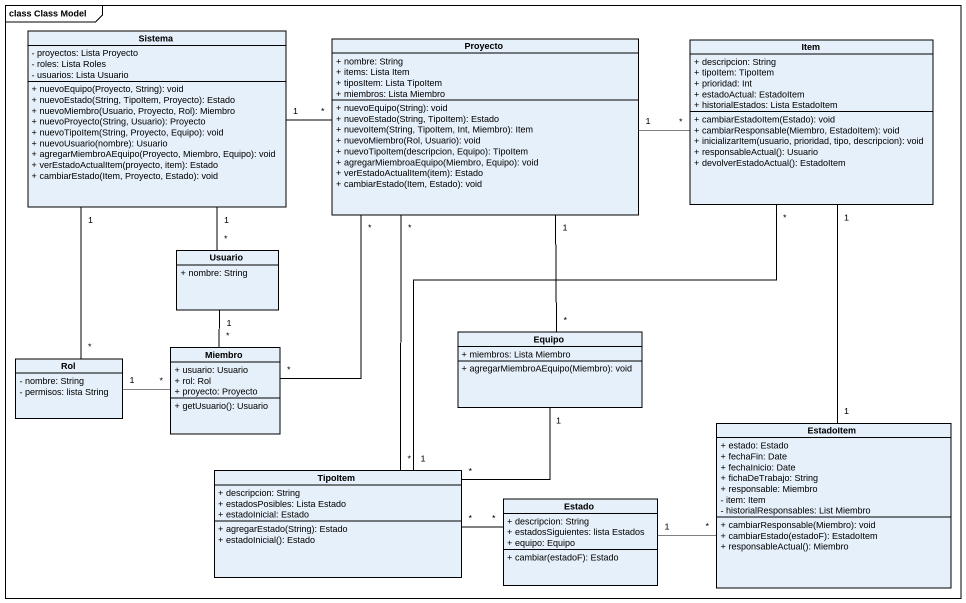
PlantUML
@startuml
mainframe class Class Model
hide circle
hide empty members
skinparam classAttributeIconSize 0
class Sistema {
  - proyectos: Lista Proyecto
  - roles: Lista Roles
  - usuarios: Lista Usuario
  + nuevoEquipo(Proyecto, String): void
  + nuevoEstado(String, TipoItem, Proyecto): Estado
  + nuevoMiembro(Usuario, Proyecto, Rol): Miembro
  + nuevoProyecto(String, Usuario): Proyecto
  + nuevoTipoItem(String, Proyecto, Equipo): void
  + nuevoUsuario(nombre): Usuario
  + agregarMiembroAEquipo(Proyecto, Miembro, Equipo): void
  + verEstadoActualItem(proyecto, item): Estado
  + cambiarEstado(Item, Proyecto, Estado): void
}
class Proyecto {
  + nombre: String
  + items: Lista Item
  + tiposItem: Lista TipoItem
  + miembros: Lista Miembro
  + nuevoEquipo(String): void
  + nuevoEstado(String, TipoItem): Estado
  + nuevoItem(String, TipoItem, Int, Miembro): Item
  + nuevoMiembro(Rol, Usuario): void
  + nuevoTipoItem(descripcion, Equipo): TipoItem
  + agregarMiembroaEquipo(Miembro, Equipo): void
  + verEstadoActualItem(item): Estado
  + cambiarEstado(Item, Estado): void
}
class Item {
  + descripcion: String
  + tipoItem: TipoItem
  + prioridad: Int
  + estadoActual: EstadoItem
  + historialEstados: Lista EstadoItem
  + cambiarEstadoItem(Estado): void
  + cambiarResponsable(Miembro, EstadoItem): void
  + inicializarItem(usuario, prioridad, tipo, descripcion): void
  + responsableActual(): Usuario
  + devolverEstadoActual(): EstadoItem
}
class Usuario {
  + nombre: String
}
class Equipo {
  + miembros: Lista Miembro
  + agregarMiembroAEquipo(Miembro): void
}
class Rol {
  - nombre: String
  - permisos: lista String
}
class Miembro {
  + usuario: Usuario
  + rol: Rol
  + proyecto: Proyecto
  + getUsuario(): Usuario
}
class EstadoItem {
  + estado: Estado
  + fechaFin: Date
  + fechaInicio: Date
  + fichaDeTrabajo: String
  + responsable: Miembro
  - item: Item
  - historialResponsables: List Miembro
  + cambiarResponsable(Miembro): void
  + cambiarEstado(estadoF): EstadoItem
  + responsableActual(): Miembro
}
class TipoItem {
  + descripcion: String
  + estadosPosibles: Lista Estado
  + estadoInicial: Estado
  + agregarEstado(String): Estado
  + estadoInicial(): Estado
}
class Estado {
  + descripcion: String
  + estadosSiguientes: lista Estados
  + equipo: Equipo
  + cambiar(estadoF): Estado
}
Sistema "1" -right- "*" Proyecto
Proyecto "1" -right- "*" Item
Item "1" -- "1" EstadoItem
Usuario "*" -up- "1" Sistema
Equipo "*" -up- "1" Proyecto
Equipo "1" -- "*" TipoItem
Rol "*" -up- "1" Sistema
Rol "1" -right- "*" Miembro
Miembro "*" -up- "*" Proyecto
Miembro "*" -up- "1" Usuario
TipoItem "*" -up- "*" Proyecto
TipoItem "1" -up- "*" Item
TipoItem "*" -right- "*" Estado
Estado "1" -right- "*" EstadoItem
@enduml
